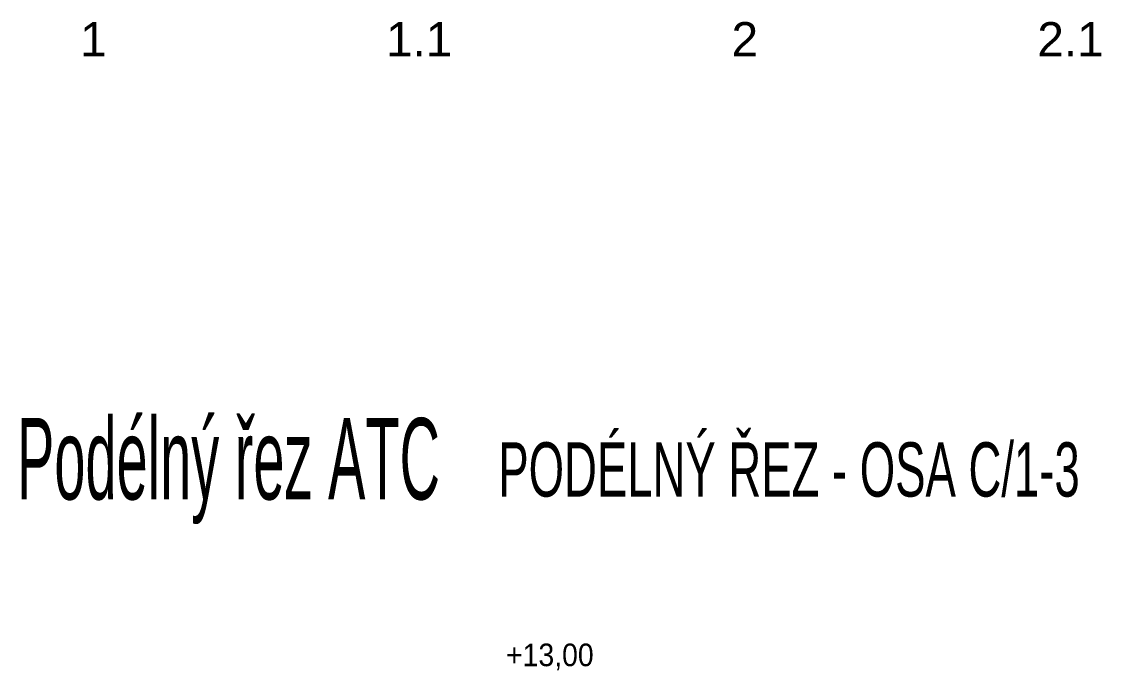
# Model space of a CAD drawing. Header units: millimetres. Extents: x 325046 to 1268204, y 1875583 to 2761998.
# Drawn here: x 704755 to 724647, y 2397000 to 2408947 of the extents above; entities that cross this region are included whole.
import ezdxf
from ezdxf.enums import TextEntityAlignment as Align

# ---------------------------------------------------------------- set-up
doc = ezdxf.new("R2010")
doc.units = ezdxf.units.MM
doc.header["$LTSCALE"] = 100
doc.layers.add('A_KOTY_výškové', color=2, linetype='Continuous')
doc.layers.add('LP FASÁDY kresba', color=7, linetype='Continuous', lineweight=13)
doc.layers.add('POPIS MÍSTNOSTÍ', color=7, linetype='Continuous', true_color=0x072bf2)
doc.layers.add('Popis OS', color=7, linetype='Continuous', true_color=0xbd0a5d)
doc.styles.add('ARIAL', font='arial.ttf')
doc.styles.add('ARIAL NARROW', font='ARIALN.TTF')
doc.styles.add('ARIL-TENKÝ', font='arial.ttf')

msp = doc.modelspace()

# ---------------------------------------------------------------- texts
at = {"layer": 'A_KOTY_výškové', "color": 20, "true_color": 0xff3838, "style": 'ARIAL', "width": 0.9}
msp.add_text('+13,00', height=416, rotation=360, dxfattribs=at).set_placement((713679.7, 2397077.1))
at = {"layer": 'LP FASÁDY kresba', "style": 'ARIAL', "width": 0.6}
msp.add_text('PODÉLNÝ ŘEZ - OSA C/1-3', height=1000, dxfattribs=at).set_placement((713536.8, 2400200.2))
at = {"layer": 'POPIS MÍSTNOSTÍ', "style": 'ARIAL NARROW', "width": 0.6}
msp.add_text('Podélný řez ATC', height=1500, dxfattribs=at).set_placement((704670.1, 2400146.9))
at = {"layer": 'Popis OS', "linetype": 'ByBlock', "style": 'ARIL-TENKÝ'}
for s, p in [('1', (706078.7, 2408622.8)), ('1.1', (712078.7, 2408622.8)), ('2', (718078.7, 2408622.8)), ('2.1', (724078.7, 2408622.8))]:
    msp.add_text(s, height=630, dxfattribs=at).set_placement(p, align=Align.MIDDLE_CENTER)

doc.saveas('drawing.dxf')
